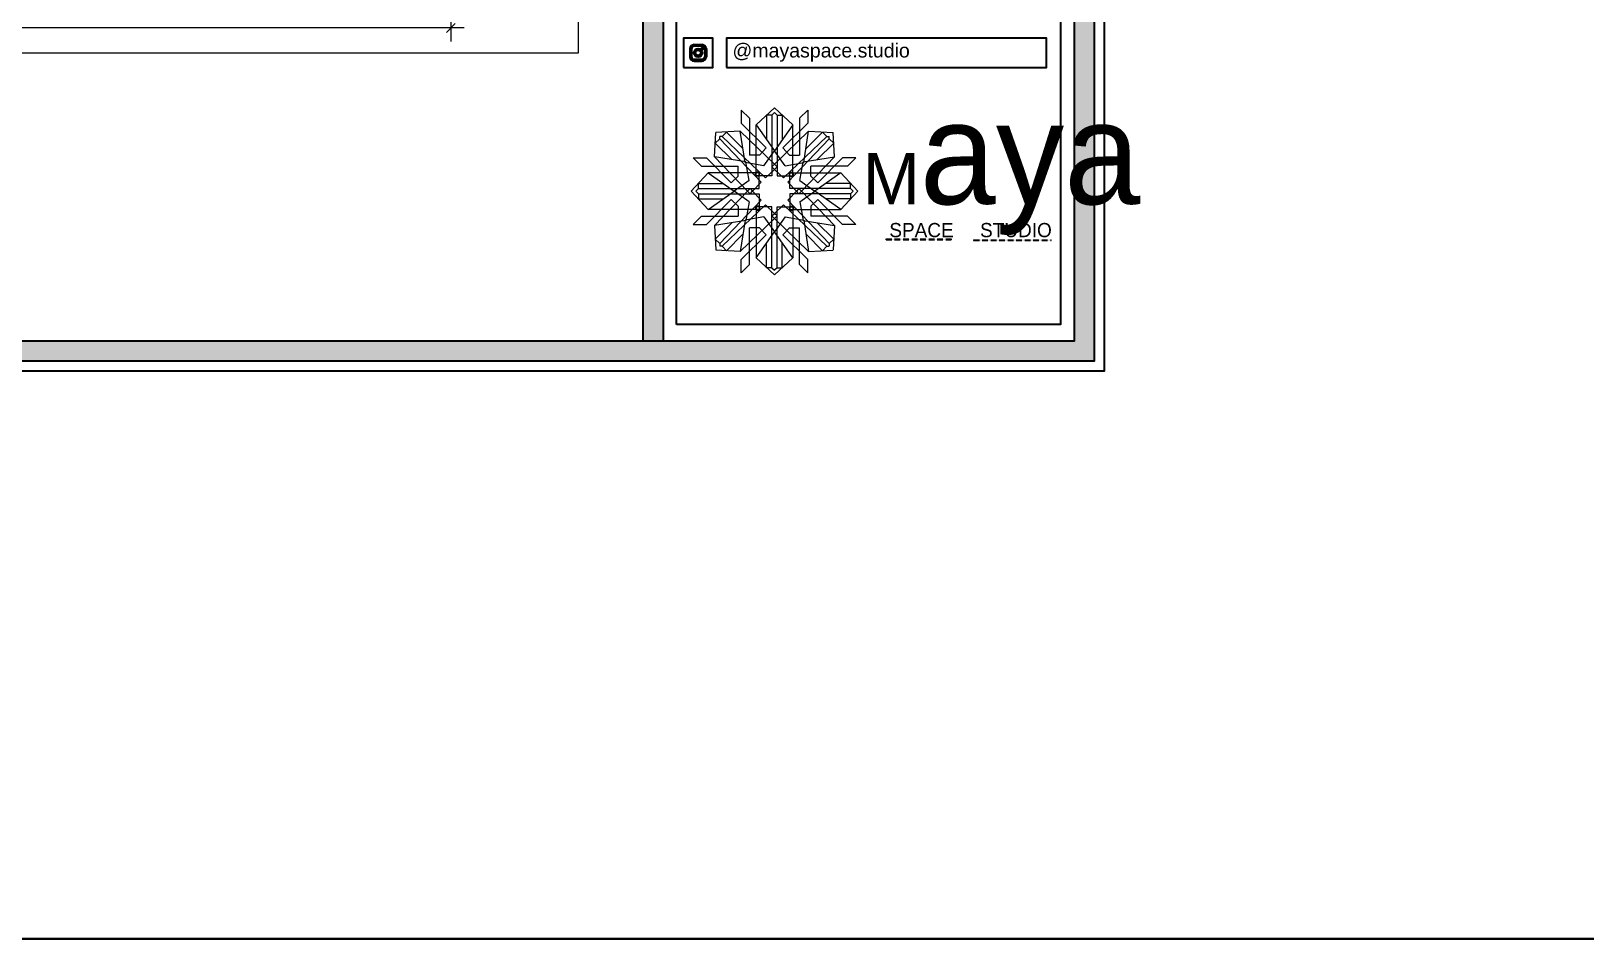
# Model space of a CAD drawing. Header units: millimetres. Extents: x 143362 to 145167, y -178521 to -176194.
# Drawn here: x 143624.3 to 143798, y -177339.5 to -177238.1 of the extents above; entities that cross this region are included whole.
import ezdxf

# ---------------------------------------------------------------- set-up
doc = ezdxf.new("R2010")
doc.units = ezdxf.units.MM
doc.header["$MEASUREMENT"] = 0
doc.header["$PDMODE"] = 2
doc.linetypes.add('DASHEDX2', pattern=[1.5, 1, -0.5])
doc.layers.get('Defpoints').update_dxf_attribs({"color": 220})
for name, color, linetype, lineweight in [('Dimension', 10, 'DASHEDX2', 20), ('FURNITURE', 32, 'Continuous', 9), ('Labelling', 1, 'Continuous', 25), ('NAME PLATE', 7, 'Continuous', 25), ('wall', 7, 'Continuous', 30)]:
    doc.layers.add(name, color=color, linetype=linetype, lineweight=lineweight)
doc.styles.add('Aerial', font='arial.ttf')
doc.styles.get("Standard").update_dxf_attribs({"font": 'arial.ttf', "height": 6})
doc.dimstyles.new('Cn_BT_9 ( BOLD )', dxfattribs={"dimtxt": 2.5, "dimasz": 1, "dimexe": 1.5, "dimexo": 0, "dimgap": 0.09, "dimtad": 0, "dimdec": 0, "dimzin": 3, "dimdsep": 46, "dimlunit": 4, "dimtxsty": 'Aerial', "dimblk": 'OBLIQUE', "dimcen": 0.09, "dimdle": 1.5, "dimclrd": 1, "dimclre": 1, "dimclrt": 5, "dimadec": 0, "dimazin": 0, "dimtfac": 0.75, "dimtdec": 0, "dimtofl": 0, "dimtmove": 0, "dimatfit": 3, "dimldrblk": 'OBLIQUE', "dimfxl": 0, "dimtolj": 1, "dimtzin": 0, "dimlwd": 15, "dimlwe": 15, "dimarcsym": 0})

# ---------------------------------------------------------------- blocks, each defined once
blk = doc.blocks.new('_Oblique')
at = {"layer": 'wall', "color": 0, "lineweight": -2}
blk.add_line((-0.5, -0.5), (0.5, 0.5), dxfattribs=at)
blk = doc.blocks.new('*D155')
at = {"layer": 'Defpoints', "color": 0, "ltscale": 10, "transparency": 16777216}
for p in [(143457.26, -177230.26, -0.13), (143671.26, -177230.26), (143671.26, -177237.74)]:
    blk.add_point(p, dxfattribs=at)
at = {"layer": 'FURNITURE', "color": 1, "lineweight": 15, "ltscale": 10, "transparency": 16777216}
for p, q in [((143457.26, -177230.26), (143457.26, -177239.24)), ((143671.26, -177230.26), (143671.26, -177239.24)), ((143455.76, -177237.74), (143559.02, -177237.74)), ((143672.76, -177237.74), (143569.5, -177237.74))]:
    blk.add_line(p, q, dxfattribs=at)
at = {"layer": 'FURNITURE', "color": 1, "lineweight": 15, "ltscale": 10, "transparency": 16777216, "rotation": 180}
blk.add_blockref('_Oblique', (143457.26, -177237.74), dxfattribs=at)
at = {"layer": 'FURNITURE', "color": 1, "lineweight": 15, "ltscale": 10, "transparency": 16777216}
blk.add_blockref('_Oblique', (143671.26, -177237.74), dxfattribs=at)
at = {"layer": 'FURNITURE', "color": 5, "lineweight": 30, "ltscale": 10, "transparency": 16777216, "insert": (143564.26, -177237.74), "char_height": 2.5, "attachment_point": 5, "style": 'Aerial'}
blk.add_mtext('\\A1;17\'-10"', dxfattribs=at)
blk = doc.blocks.new('FSFSF')
at = {"color": 42, "lineweight": 5, "true_color": 0xe0ac11}
for p, q in [((28603.86, 139.69), (28608.58, 144.08)), ((28613.31, 139.69), (28608.58, 144.08)), ((28600.03, 143.51), (28600.03, 140.16)), ((28602.15, 141.41), (28600.03, 143.51)), ((28606.47, 133.76), (28600.03, 140.16)), ((28602.15, 141.41), (28602.15, 131.95)), ((28607.9, 142.22), (28606.58, 142.22)), ((28606.58, 142.22), (28606.58, 135.84)), ((28607.9, 142.22), (28608.58, 142.85)), ((28607.9, 142.22), (28607.9, 126.58)), ((28609.27, 142.22), (28608.59, 142.85)), ((28609.27, 142.22), (28609.27, 126.58)), ((28609.27, 142.22), (28610.59, 142.22)), ((28610.59, 142.22), (28610.59, 135.84)), ((28610.7, 133.76), (28617.14, 140.16)), ((28615.02, 141.41), (28617.14, 143.51)), ((28615.02, 141.41), (28615.02, 131.95)), ((28617.14, 143.51), (28617.14, 140.16)), ((28593.19, 131.45), (28593.54, 137.71)), ((28593.39, 135), (28594.56, 136.12)), ((28599.8, 138.06), (28593.54, 137.71)), ((28595.12, 136.69), (28594.53, 136.69)), ((28594.56, 136.12), (28594.56, 136.71)), ((28605.17, 124.98), (28594.56, 136.12)), ((28596.24, 137.86), (28595.12, 136.69)), ((28606.27, 126.08), (28595.12, 136.69)), ((28596.24, 137.86), (28600.47, 133.65)), ((28601.03, 130), (28599.8, 138.06)), ((28599.8, 138.05), (28608.58, 129.56)), ((28603.86, 126.58), (28603.86, 139.69)), ((28603.86, 139.69), (28608.58, 133.02)), ((28613.31, 139.69), (28608.59, 133.02)), ((28617.37, 138.05), (28608.59, 129.56)), ((28610.9, 126.08), (28622.05, 136.69)), ((28612.02, 124.98), (28622.62, 136.12)), ((28613.31, 126.58), (28613.31, 139.69)), ((28616.14, 130), (28617.37, 138.06)), ((28620.93, 137.86), (28616.7, 133.65)), ((28617.37, 138.06), (28623.63, 137.71)), ((28620.93, 137.86), (28622.05, 136.69)), ((28622.05, 136.69), (28622.64, 136.69)), ((28622.62, 136.12), (28622.62, 136.71)), ((28623.8, 135), (28622.62, 136.12)), ((28624, 131.45), (28623.65, 137.71)), ((28593.39, 135), (28597.6, 130.78)), ((28604.75, 131.95), (28602.15, 131.95)), ((28606.47, 133.76), (28604.75, 131.95)), ((28605.86, 129.18), (28608.58, 133.02)), ((28611.31, 129.18), (28608.59, 133.02)), ((28610.7, 133.76), (28612.42, 131.95)), ((28612.42, 131.95), (28615.02, 131.95)), ((28623.8, 135), (28619.59, 130.78)), ((28587.73, 131.22), (28591.08, 131.22)), ((28589.84, 129.1), (28587.73, 131.22)), ((28589.84, 129.1), (28599.29, 129.1)), ((28597.49, 124.78), (28591.08, 131.22)), ((28593.19, 131.45), (28601.69, 122.67)), ((28601.25, 130.22), (28593.19, 131.45)), ((28599.29, 126.5), (28599.29, 129.1)), ((28605.86, 129.18), (28601.03, 130)), ((28602.07, 125.39), (28601.25, 130.22)), ((28606.27, 126.08), (28608.58, 128.27)), ((28607.9, 128.92), (28608.58, 129.56)), ((28607.9, 128.92), (28608.58, 128.27)), ((28609.27, 128.92), (28608.59, 129.56)), ((28609.27, 128.92), (28608.59, 128.27)), ((28610.9, 126.08), (28608.59, 128.27)), ((28611.31, 129.18), (28616.14, 130)), ((28615.12, 125.39), (28615.94, 130.22)), ((28623.99, 131.45), (28615.5, 122.67)), ((28615.94, 130.22), (28624, 131.45)), ((28627.34, 129.1), (28617.89, 129.1)), ((28617.89, 126.5), (28617.89, 129.1)), ((28619.7, 124.78), (28626.1, 131.22)), ((28629.45, 131.22), (28626.1, 131.22)), ((28627.34, 129.1), (28629.45, 131.22)), ((28591.56, 127.39), (28587.17, 122.66)), ((28589.03, 123.35), (28589.03, 124.67)), ((28589.03, 124.67), (28595.4, 124.67)), ((28604.66, 127.39), (28591.56, 127.39)), ((28591.56, 127.39), (28598.23, 122.67)), ((28597.49, 124.78), (28599.29, 126.5)), ((28602.07, 125.39), (28598.23, 122.67)), ((28605.17, 124.98), (28602.97, 122.67)), ((28603.68, 126.54), (28603.68, 127.39)), ((28604.66, 126.54), (28603.68, 126.54)), ((28604.71, 127.57), (28603.86, 127.57)), ((28607.9, 126.58), (28603.86, 126.58)), ((28604.66, 123.35), (28604.66, 127.39)), ((28604.7, 126.58), (28604.71, 127.57)), ((28609.27, 126.58), (28613.31, 126.58)), ((28612.02, 124.98), (28614.21, 122.67)), ((28612.46, 126.58), (28612.46, 127.57)), ((28612.46, 127.57), (28613.31, 127.57)), ((28612.52, 123.35), (28612.52, 127.39)), ((28612.52, 127.39), (28625.63, 127.39)), ((28612.52, 126.54), (28613.51, 126.54)), ((28613.51, 126.54), (28613.51, 127.39)), ((28615.12, 125.39), (28618.96, 122.67)), ((28619.7, 124.78), (28617.89, 126.5)), ((28625.63, 127.39), (28618.96, 122.67)), ((28628.16, 124.67), (28621.78, 124.67)), ((28625.63, 127.39), (28630.02, 122.66)), ((28628.16, 123.35), (28628.16, 124.67)), ((28591.56, 117.94), (28587.17, 122.66)), ((28589.03, 123.35), (28588.4, 122.67)), ((28589.03, 121.98), (28588.4, 122.65)), ((28589.03, 123.35), (28604.66, 123.35)), ((28589.03, 121.98), (28604.66, 121.98)), ((28589.03, 121.98), (28589.03, 120.66)), ((28589.03, 120.66), (28595.4, 120.66)), ((28597.49, 120.54), (28591.08, 114.11)), ((28591.56, 117.94), (28598.23, 122.65)), ((28593.19, 113.88), (28601.69, 122.65)), ((28605.17, 120.35), (28594.56, 109.2)), ((28597.49, 120.54), (28599.29, 118.83)), ((28602.07, 119.94), (28598.23, 122.65)), ((28602.07, 119.94), (28601.25, 115.1)), ((28602.33, 123.35), (28601.69, 122.67)), ((28602.33, 121.98), (28601.69, 122.65)), ((28602.33, 123.35), (28602.97, 122.67)), ((28602.33, 121.98), (28602.97, 122.65)), ((28605.17, 120.35), (28602.97, 122.65)), ((28604.66, 121.98), (28604.66, 117.94)), ((28612.02, 120.35), (28614.21, 122.65)), ((28612.02, 120.35), (28622.62, 109.2)), ((28628.16, 123.35), (28612.52, 123.35)), ((28612.52, 121.98), (28612.52, 117.94)), ((28628.16, 121.98), (28612.52, 121.98)), ((28614.85, 123.35), (28614.21, 122.67)), ((28614.85, 121.98), (28614.21, 122.65)), ((28614.85, 123.35), (28615.5, 122.67)), ((28614.85, 121.98), (28615.5, 122.65)), ((28615.12, 119.94), (28618.96, 122.65)), ((28615.12, 119.94), (28615.94, 115.1)), ((28623.99, 113.88), (28615.5, 122.65)), ((28619.7, 120.54), (28617.89, 118.83)), ((28625.63, 117.94), (28618.96, 122.65)), ((28619.7, 120.54), (28626.1, 114.11)), ((28628.16, 120.66), (28621.78, 120.66)), ((28625.63, 117.94), (28630.02, 122.66)), ((28628.16, 123.35), (28628.78, 122.67)), ((28628.16, 121.98), (28628.78, 122.65)), ((28628.16, 121.98), (28628.16, 120.66)), ((28589.84, 116.23), (28587.73, 114.11)), ((28589.84, 116.23), (28599.29, 116.23)), ((28604.66, 117.94), (28591.56, 117.94)), ((28606.27, 119.15), (28595.12, 108.54)), ((28599.29, 118.83), (28599.29, 116.23)), ((28605.86, 116.05), (28601.03, 115.23)), ((28604.66, 118.78), (28603.68, 118.78)), ((28603.68, 118.78), (28603.68, 117.94)), ((28607.9, 118.65), (28603.86, 118.65)), ((28603.86, 118.65), (28603.86, 105.54)), ((28604.71, 117.66), (28603.86, 117.66)), ((28604.7, 118.65), (28604.71, 117.66)), ((28605.86, 116.05), (28608.58, 112.21)), ((28606.27, 119.15), (28608.58, 116.96)), ((28607.9, 103.01), (28607.9, 118.65)), ((28607.9, 116.31), (28608.58, 116.96)), ((28607.9, 116.31), (28608.58, 115.67)), ((28610.9, 119.15), (28608.59, 116.96)), ((28609.27, 116.31), (28608.59, 116.96)), ((28609.27, 116.31), (28608.59, 115.67)), ((28611.31, 116.05), (28608.59, 112.21)), ((28609.27, 118.65), (28613.31, 118.65)), ((28609.27, 103.01), (28609.27, 118.65)), ((28610.9, 119.15), (28622.05, 108.54)), ((28611.31, 116.05), (28616.14, 115.23)), ((28612.46, 118.65), (28612.46, 117.66)), ((28612.46, 117.66), (28613.31, 117.66)), ((28612.52, 118.78), (28613.51, 118.78)), ((28612.52, 117.94), (28625.63, 117.94)), ((28613.31, 118.65), (28613.31, 105.54)), ((28613.51, 118.78), (28613.51, 117.94)), ((28617.89, 118.83), (28617.89, 116.23)), ((28627.34, 116.23), (28617.89, 116.23)), ((28627.34, 116.23), (28629.45, 114.11)), ((28587.73, 114.11), (28591.08, 114.11)), ((28601.25, 115.1), (28593.19, 113.87)), ((28593.19, 113.87), (28593.54, 107.62)), ((28593.39, 110.32), (28597.6, 114.55)), ((28599.8, 107.17), (28608.58, 115.67)), ((28601.03, 115.23), (28599.8, 107.17)), ((28602.15, 103.82), (28602.15, 113.27)), ((28604.75, 113.27), (28602.15, 113.27)), ((28603.86, 105.54), (28608.58, 112.21)), ((28606.47, 111.47), (28604.75, 113.27)), ((28617.37, 107.17), (28608.59, 115.67)), ((28613.31, 105.54), (28608.59, 112.21)), ((28610.7, 111.47), (28612.42, 113.27)), ((28612.42, 113.27), (28615.02, 113.27)), ((28615.02, 103.82), (28615.02, 113.27)), ((28615.94, 115.1), (28624, 113.87)), ((28616.14, 115.23), (28617.37, 107.17)), ((28623.8, 110.32), (28619.59, 114.55)), ((28624, 113.87), (28623.65, 107.62)), ((28629.45, 114.11), (28626.1, 114.11)), ((28593.39, 110.32), (28594.56, 109.2)), ((28595.12, 108.54), (28594.53, 108.54)), ((28594.56, 109.2), (28594.56, 108.61)), ((28596.24, 107.37), (28595.12, 108.54)), ((28596.24, 107.37), (28600.47, 111.58)), ((28606.47, 111.47), (28600.03, 105.07)), ((28606.58, 103.01), (28606.58, 109.38)), ((28610.59, 103.01), (28610.59, 109.38)), ((28610.7, 111.47), (28617.14, 105.07)), ((28620.93, 107.37), (28616.7, 111.58)), ((28620.93, 107.37), (28622.05, 108.54)), ((28622.05, 108.54), (28622.64, 108.54)), ((28623.8, 110.32), (28622.62, 109.2)), ((28622.62, 109.2), (28622.62, 108.61)), ((28599.8, 107.17), (28593.54, 107.52)), ((28600.03, 101.71), (28600.03, 105.07)), ((28602.15, 103.82), (28600.03, 101.71)), ((28603.86, 105.54), (28608.58, 101.15)), ((28613.31, 105.54), (28608.58, 101.15)), ((28615.02, 103.82), (28617.14, 101.71)), ((28617.14, 101.71), (28617.14, 105.07)), ((28617.37, 107.17), (28623.63, 107.52)), ((28607.9, 103.01), (28606.58, 103.01)), ((28607.9, 103.01), (28608.58, 102.38)), ((28609.27, 103.01), (28608.59, 102.38)), ((28609.27, 103.01), (28610.59, 103.01))]:
    blk.add_line(p, q, dxfattribs=at)
blk = doc.blocks.new('hgwg')
at = {"layer": 'Dimension', "true_color": 0xd39e00}
h = blk.add_hatch(color=42, dxfattribs=at)
h.dxf.hatch_style = 1
h.paths.add_polyline_path([(27505.71, 45.05), (27494.27, 45.05), (27494.27, 44.9), (27505.71, 44.9)])
h = blk.add_hatch(color=42, dxfattribs=at)
h.dxf.hatch_style = 1
h.paths.add_polyline_path([(27523.3, 44.9), (27509.68, 44.9), (27509.68, 44.75), (27523.3, 44.75)])
at = {"layer": 'Dimension', "color": 42, "true_color": 0xd39e00}
for p, q in [((27494.27, 45.05), (27505.71, 45.05)), ((27494.27, 44.9), (27494.27, 45.05)), ((27494.27, 44.9), (27505.71, 44.9)), ((27505.71, 45.05), (27505.71, 44.9)), ((27509.68, 44.9), (27523.3, 44.9)), ((27509.68, 44.9), (27509.68, 44.75)), ((27509.68, 44.75), (27523.3, 44.75)), ((27523.3, 44.75), (27523.3, 44.9))]:
    blk.add_line(p, q, dxfattribs=at)
at = {"layer": 'Dimension', "color": 42, "true_color": 0xd39e00, "attachment_point": 1}
for s, width, insert, char_height in [('{\\fCinzel|b0|i0|c0|p2;\\H1.5x;M\\fAmsterdam One|b0|i0|c0|p2;\\H2x;aya}', 85.3277, (27490.17, 69.17), 6), ('{\\fCinzel|b0|i0|c0|p0;SPACE     STUDIO}', 66.129, (27494.83, 47.86), 2.5)]:
    blk.add_mtext_dynamic_manual_height_columns(s, width=width, gutter_width=30, heights=[0], dxfattribs=dict(at, insert=insert, char_height=char_height))
blk = doc.blocks.new('ASGERG')
at = {"layer": 'Dimension', "true_color": 0x000000}
h = blk.add_hatch(color=18, dxfattribs=at)
h.dxf.hatch_style = 1
h.paths.add_polyline_path([(0.99, 1.7, 0.353872), (1.69, 1.03), (2.96, 1.03, 0.353872), (3.66, 1.7), (3.66, 2.99, 0.353872), (2.96, 3.67), (1.69, 3.67, 0.353872), (0.99, 2.99)])
h.paths.add_polyline_path([(1.27, 2.97, -0.353872), (1.72, 3.4), (2.94, 3.4, -0.353872), (3.38, 2.97), (3.38, 1.72, -0.353872), (2.94, 1.3), (1.72, 1.3, -0.353872), (1.27, 1.72)], flags=16)
h.paths.add_polyline_path([(3.02, 2.35, -1), (1.64, 2.35, -1)], flags=0)
h.paths.add_polyline_path([(2.74, 2.35, -1), (1.92, 2.35, -1)], flags=0)
h.paths.add_polyline_path([(2.86, 3.02, -1), (3.19, 3.02, -1)], flags=0)
h.paths.add_polyline_path([(1.64, 2.35, 1), (3.02, 2.35, 1)], flags=0)
h = blk.add_hatch(color=18, dxfattribs=at)
h.dxf.hatch_style = 1
h.paths.add_polyline_path([(1.64, 2.35, 1), (3.02, 2.35, 1)])
h.paths.add_polyline_path([(2.74, 2.35, -1), (1.92, 2.35, -1)], flags=16)
h = blk.add_hatch(color=18, dxfattribs=at)
h.dxf.hatch_style = 1
h.paths.add_polyline_path([(3.19, 3.02, 1), (2.86, 3.02, 1)])
for p, q in [((0.99, 2.99), (0.99, 1.7)), ((1.27, 2.97), (1.27, 1.72)), ((1.69, 3.67), (2.96, 3.67)), ((2.94, 3.4), (1.72, 3.4)), ((3.38, 2.97), (3.38, 1.72)), ((3.66, 2.99), (3.66, 1.7)), ((1.69, 1.03), (2.96, 1.03)), ((2.94, 1.3), (1.72, 1.3))]:
    blk.add_line(p, q)
blk.add_lwpolyline([(0, 0), (4.68, 0), (4.68, 4.68), (0, 4.68)], close=True)
for centre, radius in [((2.33, 2.35), 0.694), ((2.33, 2.35), 0.414), ((3.02, 3.02), 0.168)]:
    blk.add_circle(centre, radius)
for centre, radius, start, end in [((1.76, 2.89), 0.778, 94.8631, 172.8127), ((1.76, 2.91), 0.491, 94.8631, 172.8127), ((2.9, 2.91), 0.491, 7.1873, 85.1369), ((2.89, 2.89), 0.778, 7.1873, 85.1369), ((1.76, 1.8), 0.778, 187.1873, 265.1369), ((1.76, 1.78), 0.491, 187.1873, 265.1369), ((2.9, 1.78), 0.491, 274.8631, 352.8127), ((2.89, 1.8), 0.778, 274.8631, 352.8127)]:
    blk.add_arc(centre, radius, start, end)
blk = doc.blocks.new('LAYOUT FILE')
at = {"layer": 'NAME PLATE', "true_color": 0xd39e00}
h = blk.add_hatch(color=42, dxfattribs=at)
h.paths.add_polyline_path([(3346889.83, -513806.18), (3346889.83, -514260.7), (3347535.56, -514260.7), (3347535.56, -513806.18)])
h.paths.add_polyline_path([(3346894.36, -513810.71), (3347531.03, -513810.71), (3347531.03, -514256.17), (3346894.36, -514256.17)], flags=16)
blk.add_hatch(color=42, dxfattribs=at).paths.add_polyline_path([(3347433.6, -514256.17), (3347438.13, -514256.17), (3347438.13, -513806.18), (3347433.6, -513806.18)])
at = {"layer": 'NAME PLATE', "color": 42, "true_color": 0xd39e00}
for points in [[(3346887.56, -513803.91), (3347537.83, -513803.91), (3347537.83, -514262.96), (3346887.56, -514262.96)], [(3346889.83, -513806.18), (3347535.56, -513806.18), (3347535.56, -514260.7), (3346889.83, -514260.7)], [(3347433.6, -514256.17), (3347433.6, -513806.18), (3347438.13, -513806.18), (3347438.13, -514256.17)], [(3346894.36, -513810.71), (3347531.03, -513810.71), (3347531.03, -514256.17), (3346894.36, -514256.17)], [(3347441.2, -514252.44), (3347441.2, -513814.44), (3347527.96, -513814.44), (3347527.96, -514252.44)]]:
    blk.add_lwpolyline(points, close=True, dxfattribs=at)
at = {"layer": 'NAME PLATE', "color": 0}
blk.add_lwpolyline([(3347452.43, -514194.36), (3347524.78, -514194.36), (3347524.78, -514187.74), (3347452.43, -514187.74)], close=True, dxfattribs=at)
at = {"layer": 'NAME PLATE', "color": 0, "xscale": 1.413658832510879, "yscale": 1.413658832510879, "zscale": 1.413658832510879}
blk.add_blockref('ASGERG', (3347442.76, -514194.36), dxfattribs=at)
at = {"layer": 'NAME PLATE', "color": 42, "true_color": 0xd39e00}
for name, p, xscale, yscale, zscale in [('FSFSF', (3322302.67, -514330.17), 0.8794785156214666, 0.8794785156214666, 0.8794785156214666), ('hgwg', (3312200.76, -514290.9), 1.283459272116341, 1.283459272116341, 1.283459272116341)]:
    blk.add_blockref(name, p, dxfattribs=dict(at, xscale=xscale, yscale=yscale, zscale=zscale))
at = {"layer": 'NAME PLATE', "color": 0, "insert": (3347453.81, -514188.92, 0), "char_height": 3.1609, "attachment_point": 1}
blk.add_mtext_dynamic_manual_height_columns('@mayaspace.studio', width=30.9472, gutter_width=25.89, heights=[0], dxfattribs=at)

msp = doc.modelspace()

# ---------------------------------------------------------------- linework, layer by layer
at = {"layer": 'FURNITURE', "color": 3, "lineweight": 30, "ltscale": 10}
msp.add_lwpolyline([(143362.02, -176194.06), (144504.68, -176194.06), (144504.68, -177339.53), (143362.02, -177339.53)], close=True, dxfattribs=at)
at = {"layer": 'Labelling', "lineweight": 0, "ltscale": 10}
for p, q in [((143685.53, -177240.51), (143685.53, -177070.59)), ((143434.39, -177240.51), (143685.53, -177240.51))]:
    msp.add_line(p, q, dxfattribs=at)

# ---------------------------------------------------------------- block references
at = {"layer": 'NAME PLATE', "lineweight": 0, "xscale": 0.4946081288286223, "yscale": 0.4946081288286223, "zscale": 0.4946081288286223}
msp.add_blockref('LAYOUT FILE', (-1511975.13, 77082.55, 0.13), dxfattribs=at)

# ---------------------------------------------------------------- dimensions: what is measured, and where the dimension line sits
at = {"layer": 'FURNITURE', "lineweight": 30, "ltscale": 10}
dim = msp.add_linear_dim(base=(143671.26, -177237.74), p1=(143457.26, -177230.26, -0.13), p2=(143671.26, -177230.26), dimstyle='Cn_BT_9 ( BOLD )', override={"dimtmove": 1}, dxfattribs=at)
dim.commit()
dim.dimension.update_dxf_attribs({"geometry": '*D155', "text_midpoint": (143564.26, -177237.74)})

doc.saveas('drawing.dxf')
